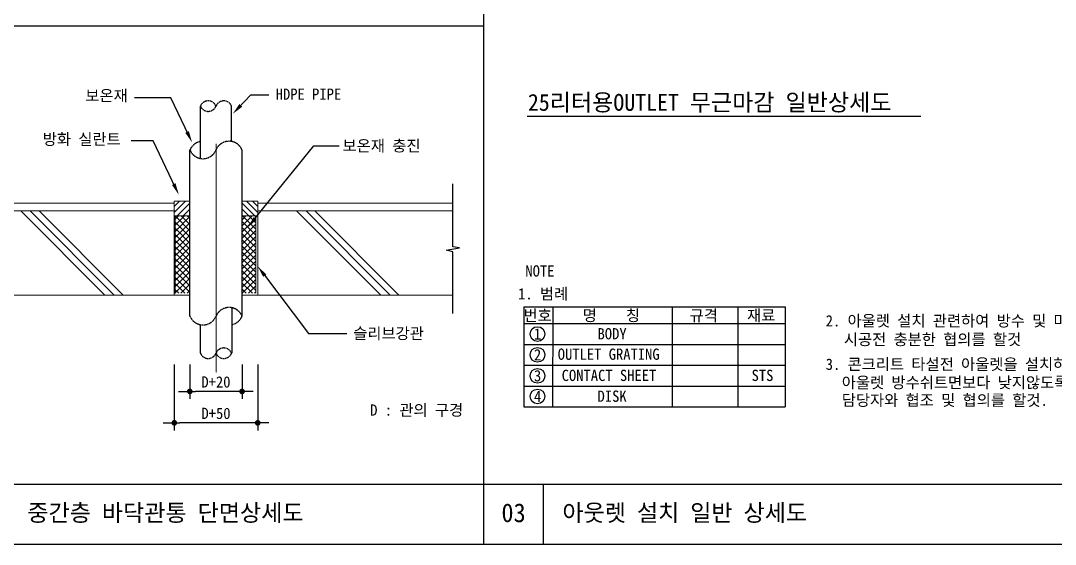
# Model space of a CAD drawing. Header units: millimetres. Extents: x 5104319 to 7084979, y 3076390 to 3633130.
# Drawn here: x 6771470 to 6881697, y 3186830 to 3242610 of the extents above; entities that cross this region are included whole.
import ezdxf
from ezdxf.enums import TextEntityAlignment as Align

# ---------------------------------------------------------------- set-up
doc = ezdxf.new("R2010")
doc.units = ezdxf.units.MM
doc.header["$PDMODE"] = 1
for name, pattern in [('CEN', [8.5, 8, -0.2, 0.1, -0.2]), ('DASHDOTX2', [50.8, 25.4, -12.7, 0, -12.7]), ('HIDDEN', [9.525, 6.35, -3.175])]:
    doc.linetypes.add(name, pattern=pattern)
doc.layers.get('Defpoints').update_dxf_attribs({"color": 140})
for name, color, linetype, lineweight in [('A-CNTL', 1, 'CEN', 15), ('A-CUTL', 7, 'Continuous', 25), ('A-DIMS', 7, 'Continuous', 25), ('A-ELEV-LIN3', 8, 'Continuous', 18), ('A-MKXS-LEAD', 7, 'Continuous', 25), ('A-MKXS-MAK2', 3, 'DASHDOTX2', 25), ('A-MKXS-TEXT1', 3, 'Continuous', 25), ('A-MKXS-TEXT2', 7, 'Continuous', 25), ('A-MKXX-SYMB', 7, 'Continuous', 25), ('A-XXXX-HATC', 8, 'Continuous', 18), ('A-XXXX-NOTE', 3, 'Continuous', 25), ('A-XXXX-STL', 3, 'Continuous', 25), ('A-XXXX-TABL', 7, 'Continuous', 25), ('A-XXXX-TXT1', 3, 'Continuous', 25), ('A-XXXX-TXT2', 3, 'Continuous', 25)]:
    doc.layers.add(name, color=color, linetype=linetype, lineweight=lineweight)
doc.layers.add('CA-ANNO-TEXT', color=3, linetype='Continuous')
doc.styles.add('HY울릉도L', font='')
doc.styles.add('돋움', font='')
doc.styles.add('돋움체', font='')
doc.styles.get('HY울릉도L').set_extended_font_data('Dotum')
doc.styles.get('돋움').set_extended_font_data('DotumChe')
doc.styles.get('돋움체').set_extended_font_data('DotumChe')
doc.dimstyles.new('CDIM', dxfattribs={"dimtxt": 3, "dimasz": 1.5, "dimexe": 2, "dimexo": 1, "dimgap": 1, "dimtad": 1, "dimdec": 0, "dimrnd": 0.5, "dimzin": 0, "dimdsep": 32, "dimlunit": 6, "dimtxsty": 'HY울릉도L', "dimblk1": '_CIDOT', "dimblk2": '_CIDOT', "dimsah": 1, "dimcen": 5.5, "dimclrd": 2, "dimclre": 2, "dimclrt": 7, "dimadec": 0, "dimazin": 0, "dimtfac": 1, "dimtdec": 0, "dimtix": 1, "dimtmove": 2, "dimatfit": 1, "dimldrblk": '_CIDOT', "dimfxl": 1, "dimtolj": 1, "dimtzin": 0, "dimlwd": -1, "dimarcsym": 0})

# ---------------------------------------------------------------- blocks, each defined once
blk = doc.blocks.new('_CIDOT')
at = {"color": 0, "linetype": 'ByBlock'}
blk.add_line((2, 0), (-1, 0), dxfattribs=at)
at = {"color": 0, "linetype": 'ByBlock', "const_width": 0.5}
blk.add_lwpolyline([(-0.25, 0, 1), (0.25, 0, 1)], format="xyb", close=True, dxfattribs=at)
blk = doc.blocks.new('*D85')
at = {"layer": 'A-DIMS', "lineweight": -2, "transparency": 16777216}
for p, q in [((6787837, 3205983), (6787837, 3198969)), ((6796721, 3205983), (6796721, 3198969))]:
    blk.add_line(p, q, dxfattribs=at)
at = {"layer": 'A-DIMS', "transparency": 16777216}
blk.add_line((6796121, 3199769), (6788437, 3199769), dxfattribs=at)
at = {"layer": 'Defpoints', "color": 0, "transparency": 16777216}
for p in [(6787837, 3206383), (6796721, 3206383), (6787837, 3199769)]:
    blk.add_point(p, dxfattribs=at)
at = {"layer": 'A-DIMS', "transparency": 16777216, "xscale": 600, "yscale": 600, "zscale": 600, "rotation": 180}
blk.add_blockref('_CIDOT', (6787837, 3199769), dxfattribs=at)
at = {"layer": 'A-DIMS', "transparency": 16777216, "xscale": 600, "yscale": 600, "zscale": 600}
blk.add_blockref('_CIDOT', (6796721, 3199769), dxfattribs=at)
at = {"layer": 'A-DIMS', "color": 3, "transparency": 16777216, "insert": (6792279, 3200770), "char_height": 1200, "attachment_point": 5, "style": '돋움체'}
blk.add_mtext('\\A1;D+50', dxfattribs=at)
blk = doc.blocks.new('*D86')
at = {"layer": 'A-DIMS', "lineweight": -2, "transparency": 16777216}
for p, q in [((6789487, 3205983), (6789487, 3202316)), ((6795055, 3205983), (6795055, 3202316))]:
    blk.add_line(p, q, dxfattribs=at)
at = {"layer": 'A-DIMS', "transparency": 16777216}
blk.add_line((6794455, 3203116), (6790087, 3203116), dxfattribs=at)
at = {"layer": 'Defpoints', "color": 0, "transparency": 16777216}
for p in [(6789487, 3206383), (6795055, 3206383), (6789487, 3203116)]:
    blk.add_point(p, dxfattribs=at)
at = {"layer": 'A-DIMS', "transparency": 16777216, "xscale": 600, "yscale": 600, "zscale": 600, "rotation": 180}
blk.add_blockref('_CIDOT', (6789487, 3203116), dxfattribs=at)
at = {"layer": 'A-DIMS', "transparency": 16777216, "xscale": 600, "yscale": 600, "zscale": 600}
blk.add_blockref('_CIDOT', (6795055, 3203116), dxfattribs=at)
at = {"layer": 'A-DIMS', "color": 3, "transparency": 16777216, "insert": (6792271, 3204116), "char_height": 1200, "attachment_point": 5, "style": '돋움체'}
blk.add_mtext('\\A1;D+20', dxfattribs=at)

msp = doc.modelspace()

# ---------------------------------------------------------------- linework, layer by layer
at = {"layer": 'A-CNTL'}
for p, q in [((6792278.8, 3205792.2), (6792278.8, 3229488.3)), ((6792278.8, 3205142.2), (6792278.8, 3228838.3))]:
    msp.add_line(p, q, dxfattribs=at)
at = {"layer": 'A-CUTL'}
msp.add_lwpolyline([(6817499.5, 3211412.3), (6817499.5, 3217978.7), (6816795.2, 3218155.3), (6818227.6, 3218430), (6817499.5, 3218528.1), (6817499.5, 3225234.6)], dxfattribs=at)
at = {"layer": 'A-CUTL', "linetype": 'HIDDEN', "ltscale": 20}
for centre, radius, start, end in [((6791446, 3233164), 901.5, 22.5, 157.5), ((6793111.6, 3233164), 901.5, 22.5, 157.5), ((6791446, 3233854), 901.5, 202.5, 337.5), ((6790890.7, 3228263.3), 1502.4, 100.716275, 157.5), ((6793666.9, 3228263.3), 1502.4, 22.5, 157.5), ((6790890.7, 3229413.2), 1502.4, 202.5, 337.5), ((6793666.9, 3210555.3), 1502.4, 22.5, 157.5), ((6790890.7, 3211705.2), 1502.4, 200.917908, 337.5), ((6793666.9, 3211705.2), 1502.4, 281.005545, 339.082092), ((6793111.6, 3206841.8), 901.5, 22.5, 157.5), ((6791446, 3207531.8), 901.5, 200.917908, 337.5), ((6793111.6, 3207531.8), 901.5, 202.5, 339.082092)]:
    msp.add_arc(centre, radius, start, end, dxfattribs=at)
at = {"layer": 'A-ELEV-LIN3'}
for p, q in [((6787837, 3223171.5), (6767046.2, 3223171.5)), ((6789502.7, 3223370.5), (6787837, 3223370.5)), ((6787837, 3213383.1), (6787837, 3223370.5)), ((6795054.9, 3223370.5), (6796720.6, 3223370.5)), ((6796720.6, 3223370.5), (6796720.6, 3213383.1)), ((6796720.6, 3223171.5), (6817511.4, 3223171.5)), ((6787926.8, 3222338.7), (6767046.2, 3222338.7)), ((6796720.6, 3222338.7), (6817511.4, 3222338.7)), ((6789502.7, 3221822.6), (6787837, 3221822.6)), ((6787926.8, 3221822.6), (6787926.8, 3213549.8)), ((6795054.9, 3221822.6), (6796720.6, 3221822.6)), ((6796525.8, 3221822.6), (6796525.8, 3213582.2)), ((6787837, 3213383.1), (6767046.2, 3213383.1)), ((6789502.7, 3213383.1), (6787837, 3213383.1)), ((6795054.9, 3213383.1), (6796720.6, 3213383.1)), ((6796720.6, 3213383.1), (6817511.4, 3213383.1))]:
    msp.add_line(p, q, dxfattribs=at)
at = {"layer": 'A-MKXS-LEAD'}
for p, q in [((6787448.8, 3234397.3), (6783600.2, 3234397.3)), ((6789376.1, 3230376.5), (6787448.8, 3234397.3)), ((6794633.8, 3233288.2), (6795980.1, 3234702.3)), ((6795980.1, 3234702.3), (6797904.2, 3234702.3)), ((6785570.8, 3229799.3), (6783224.3, 3229799.3)), ((6787957.1, 3224821.1), (6785570.8, 3229799.3)), ((6796182.9, 3221225.9), (6802705, 3229285)), ((6802705, 3229285), (6805391.7, 3229285)), ((6797221.1, 3215782.7), (6802141.8, 3209293.6)), ((6802141.8, 3209293.6), (6806210.2, 3209293.6))]:
    msp.add_line(p, q, dxfattribs=at)
for points in [[(6795071.7, 3233446.2), (6794770.1, 3233733.4), (6794059.5, 3232685.1)], [(6789009.2, 3230660.8), (6789384.7, 3230840.8), (6789736.9, 3229624.3)], [(6787590.2, 3225105.5), (6787965.7, 3225285.5), (6788317.9, 3224069)], [(6796606.7, 3221418.6), (6796283, 3221680.5), (6795659, 3220578.5)], [(6797305.5, 3215327.6), (6797637.3, 3215579.2), (6796716.6, 3216448.8)]]:
    msp.add_solid(points, dxfattribs=at)
at = {"layer": 'A-MKXS-MAK2', "linetype": 'Continuous'}
for centre in [(6826530.4, 3209232.8), (6826530.4, 3207015.5), (6826530.4, 3204778.7), (6826530.4, 3202580.7)]:
    msp.add_circle(centre, 780.5, dxfattribs=at)
at = {"layer": 'A-MKXX-SYMB'}
msp.add_line((6825429.5, 3232437.8), (6867358.6, 3232437.8), dxfattribs=at)
at = {"layer": 'A-XXXX-HATC'}
for p, q in [((6787837, 3222173.4), (6789034.2, 3223370.5)), ((6787837, 3222827.7), (6788379.8, 3223370.5)), ((6788140.6, 3221822.6), (6789502.6, 3223184.6)), ((6796417, 3221822.6), (6795055, 3223184.6)), ((6796720.6, 3222173.4), (6795523.4, 3223370.5)), ((6796720.6, 3222827.7), (6796177.8, 3223370.5)), ((6780428.7, 3213383.1), (6771473.1, 3222338.7)), ((6781430.4, 3213383.1), (6772474.9, 3222338.7)), ((6782376.6, 3213383.1), (6773421, 3222338.7)), ((6788794.9, 3221822.6), (6789502.1, 3222529.8)), ((6795762.7, 3221822.6), (6795055.5, 3222529.8)), ((6809822.5, 3213383.1), (6800866.9, 3222338.7)), ((6810824.3, 3213383.1), (6801868.7, 3222338.7)), ((6811770.4, 3213383.1), (6802814.8, 3222338.7)), ((6787926.8, 3221478.5), (6788270.9, 3221822.6)), ((6787926.8, 3220824.1), (6788925.2, 3221822.6)), ((6789499.6, 3220233.6), (6787926.8, 3221806.5)), ((6787926.8, 3220169.8), (6789501.6, 3221744.6)), ((6789498.4, 3219580.5), (6787926.8, 3221152.2)), ((6787926.8, 3219515.4), (6789501.1, 3221089.8)), ((6789500.8, 3220886.8), (6788565, 3221822.6)), ((6789501.4, 3221540.5), (6789219.4, 3221822.6)), ((6796525.8, 3220405.2), (6795055.9, 3221875)), ((6795056.3, 3221410.3), (6795468.6, 3221822.6)), ((6796525.8, 3219750.9), (6795056.4, 3221220.2)), ((6795057, 3220756.7), (6796122.9, 3221822.6)), ((6795058.2, 3220103.5), (6796525.8, 3221571.1)), ((6795059.4, 3219450.4), (6796525.8, 3220916.8)), ((6796525.8, 3221059.5), (6795762.7, 3221822.6)), ((6796525.8, 3221713.9), (6796417, 3221822.6)), ((6789497.2, 3218927.4), (6787926.8, 3220497.8)), ((6787926.8, 3218861.1), (6789500, 3220434.4)), ((6789496, 3218274.2), (6787926.8, 3219843.5)), ((6787926.8, 3218206.8), (6789498.8, 3219778.8)), ((6796525.8, 3219096.5), (6795057.3, 3220565)), ((6796525.8, 3218442.2), (6795058.5, 3219909.4)), ((6795060.6, 3218797.3), (6796525.8, 3220262.4)), ((6789494.8, 3217621.1), (6787926.8, 3219189.2)), ((6787926.8, 3217552.4), (6789497.6, 3219123.3)), ((6796525.8, 3217787.8), (6795059.8, 3219253.9)), ((6795061.8, 3218144.1), (6796525.8, 3219608.1)), ((6795063, 3217491), (6796525.8, 3218953.8)), ((6789493.6, 3216968), (6787926.8, 3218534.8)), ((6787926.8, 3216898.1), (6789496.4, 3218467.7)), ((6789492.4, 3216314.8), (6787926.8, 3217880.5)), ((6787926.8, 3216243.8), (6789495.2, 3217812.2)), ((6796525.8, 3217133.5), (6795061, 3218598.3)), ((6796525.8, 3216479.2), (6795062.2, 3217942.8)), ((6795064.2, 3216837.9), (6796525.8, 3218299.4)), ((6795065.4, 3216184.7), (6796525.8, 3217645.1)), ((6789491.2, 3215661.7), (6787926.8, 3217226.2)), ((6787926.8, 3215589.4), (6789494, 3217156.7)), ((6789490, 3215008.6), (6787926.8, 3216571.8)), ((6787926.8, 3214935.1), (6789492.8, 3216501.1)), ((6789493.6, 3216968), (6789036.8, 3217424.8)), ((6796525.8, 3215824.8), (6795063.4, 3217287.2)), ((6796525.8, 3215170.5), (6795064.6, 3216631.7)), ((6795066.6, 3215531.6), (6796525.8, 3216990.8)), ((6789488.8, 3214355.4), (6787926.8, 3215917.5)), ((6787926.8, 3214280.8), (6789491.6, 3215845.6)), ((6796525.8, 3214516.2), (6795065.8, 3215976.2)), ((6796525.8, 3213861.8), (6795067, 3215320.6)), ((6795067.8, 3214878.5), (6796525.8, 3216336.4)), ((6795069, 3214225.3), (6796525.8, 3215682.1)), ((6789487.6, 3213702.3), (6787926.8, 3215263.2)), ((6787926.8, 3213626.4), (6789490.4, 3215190)), ((6788955.7, 3213579.9), (6787926.8, 3214608.8)), ((6788534.6, 3213579.9), (6789489.2, 3214534.5)), ((6796153.4, 3213579.9), (6795068.2, 3214665.1)), ((6795077.9, 3213579.9), (6796525.8, 3215027.8)), ((6795732.2, 3213579.9), (6796525.8, 3214373.4)), ((6788301.4, 3213579.9), (6787926.8, 3213954.5)), ((6789188.9, 3213579.9), (6789487.9, 3213878.9)), ((6795499.1, 3213579.9), (6795069.4, 3214009.5)), ((6796386.6, 3213579.9), (6796525.8, 3213719.1))]:
    msp.add_line(p, q, dxfattribs=at)
at = {"layer": 'A-XXXX-STL'}
for p, q in [((6790610.8, 3227937.1), (6790613.1, 3233509)), ((6793946.2, 3229739.5), (6793944.5, 3233509)), ((6789502.7, 3211130.2), (6789502.7, 3228838.3)), ((6795054.9, 3211130.2), (6795054.9, 3228838.3)), ((6793953.7, 3212030), (6793953.7, 3207209.9)), ((6790603.9, 3210230.4), (6790603.9, 3207209.9))]:
    msp.add_line(p, q, dxfattribs=at)
at = {"layer": 'A-XXXX-TABL'}
for p, q in [((6825077.4, 3212117.7), (6825077.4, 3201474.2)), ((6825077.4, 3212117.7), (6852910.8, 3212117.7)), ((6828165.4, 3212117.7), (6828139.7, 3201474.2)), ((6840874.1, 3212117.7), (6840874.1, 3201474.2)), ((6847882.1, 3212117.7), (6847882.1, 3201474.2)), ((6852910.8, 3212117.7), (6852910.8, 3201474.2)), ((6825077.4, 3210343.7), (6852910.8, 3210343.7)), ((6825077.4, 3208126.4), (6852910.8, 3208126.4)), ((6825077.4, 3205909), (6852910.8, 3205909)), ((6825077.4, 3203691.6), (6852910.8, 3203691.6)), ((6825077.4, 3201474.2), (6852910.8, 3201474.2))]:
    msp.add_line(p, q, dxfattribs=at)
for points in [[(6820778.8, 3297270.2), (6820778.8, 3186830.2)], [(6763778.8, 3242050.2), (6820778.8, 3242050.2)], [(6763778.8, 3193230.2), (7057678.8, 3193230.2)], [(6827178.8, 3186830.2), (6827178.8, 3193230.2)], [(6827178.8, 3186830.2), (6827178.8, 3193230.2)], [(6763778.8, 3186830.2), (7057678.8, 3186830.2)]]:
    msp.add_lwpolyline(points, dxfattribs=at)

# ---------------------------------------------------------------- texts
at = {"layer": 'A-MKXS-TEXT1', "style": '돋움체'}
for s, p in [('중간층 바닥관통 단면상세도', (6772178.8, 3190190.8)), ('아웃렛 설치 일반 상세도', (6829178.8, 3190190.8))]:
    msp.add_text(s, height=1800, dxfattribs=at).set_placement(p, align=Align.MIDDLE_LEFT)
at = {"layer": 'A-MKXS-TEXT2', "style": '돋움체'}
for s, p in [('1', (6826537.9, 3209234.1)), ('2', (6826537.9, 3207016.7)), ('3', (6826537.9, 3204779.9)), ('4', (6826537.9, 3202581.9))]:
    msp.add_text(s, height=1200, dxfattribs=at).set_placement(p, align=Align.MIDDLE)
at = {"layer": 'A-XXXX-NOTE', "style": '돋움'}
for s, p in [('NOTE', (6826789.4, 3215951.7)), ('1. 범례', (6827126.5, 3213530)), ('번호', (6826543.5, 3211230.7)), ('명    칭', (6834400, 3211230.7)), ('  규격', (6843479.1, 3211230.7)), ('재료', (6850362.3, 3211230.7)), ('BODY', (6834477.9, 3209260.8)), ('OUTLET GRATING', (6834117.6, 3207083.8)), ('CONTACT SHEET', (6834145.6, 3204826.1)), ('STS', (6850500.8, 3204826.1)), ('DISK', (6834477.9, 3202608.7))]:
    msp.add_text(s, height=1200, dxfattribs=at).set_placement(p, align=Align.MIDDLE)
for s, p in [('2. 아울렛 설치 관련하여 방수 및 마감은 관련공종과', (6857237, 3210041.6)), ('시공전 충분한 협의를 할것', (6859167.9, 3208056.4)), ('3. 콘크리트 타설전 아울렛을 설치하되 콘크리트 타설면이', (6857237, 3205412.7)), ('아울렛 방수쉬트면보다 낮지않도록 해당공종', (6858947.2, 3203464.2)), ('담당자와 협조 및 협의를 할것.', (6858947.2, 3201583.6))]:
    msp.add_text(s, height=1200, dxfattribs=at).set_placement(p)
at = {"layer": 'A-XXXX-TXT1', "style": '돋움체'}
msp.add_text('25리터용OUTLET 무근마감 일반상세도', height=1800, dxfattribs=at).set_placement((6825510, 3233010))
at = {"layer": 'A-XXXX-TXT2', "style": '돋움'}
for s, p in [('보온재', (6778352.8, 3234028.4)), ('HDPE PIPE', (6798636.5, 3234184.3)), ('방화 실란트', (6773823.8, 3229385.6)), ('보온재 충진', (6805761.9, 3228690.5)), ('슬리브강관', (6806895.1, 3208699.1)), ('D : 관의 구경', (6808709.2, 3200532.1))]:
    msp.add_text(s, height=1200, dxfattribs=at).set_placement(p)
at = {"layer": 'CA-ANNO-TEXT', "style": '돋움체'}
msp.add_text('03', height=2000, dxfattribs=at).set_placement((6823978.8, 3190190.8), align=Align.MIDDLE_CENTER)

# ---------------------------------------------------------------- dimensions: what is measured, and where the dimension line sits
at = {"layer": 'A-DIMS'}
for p1, p2, distance, text, picture, middle in [((6796720.6, 3206383.1), (6787837, 3206383.1), 6613.9, 'D+50', '*D85', (6792278.8, 3200770.1)), ((6795054.9, 3206383.1), (6789487.3, 3206383.1), 3267.5, 'D+20', '*D86', (6792271.1, 3204116.5))]:
    dim = msp.add_aligned_dim(p1=p1, p2=p2, distance=distance, text=text, dimstyle='CDIM', override={"dimscale": 400, "dimtxsty": '돋움체', "dimclrd": 256, "dimclre": 256, "dimclrt": 3}, dxfattribs=at)
    dim.commit()
    dim.dimension.update_dxf_attribs({"geometry": picture, "text_midpoint": middle})

doc.saveas('drawing.dxf')
